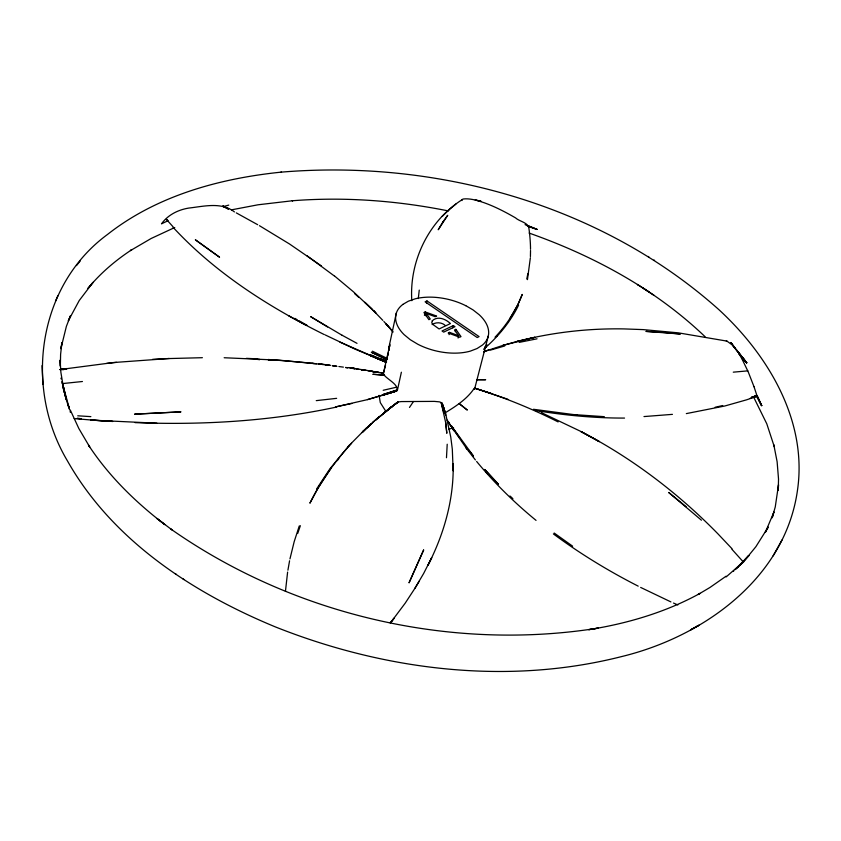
<?xml version="1.0" encoding="UTF-8"?>
<svg xmlns="http://www.w3.org/2000/svg" width="841" height="841" viewBox="0 0 841 841"><rect width="100%" height="100%" fill="white"/><g stroke="black" fill="none" stroke-linecap="round" stroke-linejoin="round"><path stroke-width="1.26" d="M530.534 250.492L530.419 256.558M530.524 249.293C530.492 242.355 529.883 235.427 528.947 228.552C528.327 222.381 519.549 221.646 515.544 217.882C505.441 212.048 495.023 206.613 484.017 202.692C477.362 200.494 470.35 198.213 463.265 198.991C429.005 220.069 409.189 260.731 411.796 300.679M379.081 395.365L380.3 402.608L385.819 411.312L384.463 412.384M755.964 395.312L761.673 405.646L757.152 396.216L754.041 386.818M280.81 172.174C436.405 159.096 601.126 204.542 718.719 309.509C768.054 354.87 807.455 420.489 797.541 489.809C785.347 578.44 703.087 636.879 621.383 656.632C506.965 685.657 384.263 670.203 275.459 626.944C192.915 592.863 112.442 540.448 67.522 461.026C23.758 387.932 37.393 285.908 107.48 234.481C156.91 195.564 219.806 178.397 281.483 172.111M530.366 257.756L527.444 279.632M446.476 457.735L447.212 444.227M285.435 591.444L287.611 572.09M743.654 561.935L739.481 565.509M418.303 298.576L419.249 290.092M287.927 570.166L289.577 560.779M351.811 403.48L335.496 406.939L367.517 399.622L395.838 391.254C401.63 385.304 384.074 377.998 383.359 373.562M289.956 558.897L294.192 541.636L299.28 525.94M387.701 355.575L388.195 353.094M388.689 350.602L389.688 345.63M386.849 359.538L388.132 353.22M388.647 350.697L389.677 345.651M526.792 278.949L527.854 273.703M388.616 348.763L396.311 313.115M397.53 389.688L401.378 372.216M389.94 344.39L383.464 373.194L381.341 372.857L383.485 373.215L381.32 372.836M390.497 622.792L405.194 603.176L414.855 588.427L423.622 573.52L431.706 557.646L427.911 565.404C444.016 534.109 454.045 499.134 453.141 463.738L453.162 470.802L452.311 449.178L450.755 437.015L445.793 414.434L442.04 402.934L439.507 401.872L434.377 401.388L401.367 401.577L398.035 401.966L392.526 406.192M426.482 303.191L426.997 300.952L479.076 336.61L477.204 337.535L425.104 301.814L426.997 300.952M424.442 315.386L425.22 311.948L436.584 316.058L435.207 316.7L426.313 313.42L425.788 315.711M449.031 334.665L449.578 332.363L458.639 335.727L458.072 338.019M452.794 327.864L453.352 325.572L454.992 326.697L443.68 332.132L442.03 330.986L453.352 325.572M455.307 331.627L455.875 329.325L454.508 329.987L458.639 335.727M441.956 404.889L442.271 403.333L445.635 414.056L443.649 407.338M383.443 373.351L385.535 365.099M474.408 388.973L474.513 388.058L475.365 388.416C503.822 397.257 531.512 408.505 558.119 421.909M474.597 389.005L488.295 335.948M386.45 361.714L386.44 362.376M297.693 533.467L300.363 525.699M387.302 358.802L387.049 359.38M55.517 301.099L57.882 295.706M351.601 443.281C334.981 461.162 320.736 481.283 309.909 503.191L317.562 488.894M518.613 305.094C510.287 322.156 497.904 336.968 483.554 349.278M773.142 555.869L781.962 540.059M414.855 588.427L419.291 581.089M317.53 488.873L330.87 468.479M509.646 318.939L517.993 304.431L522.229 294.424C516.195 310.371 506.734 324.857 495.034 337.22M316.542 489.094L329.935 468.763L349.435 445.12M409.483 407.433L413.467 401.514M391.023 622.119L394.156 618.167L390.277 623.013M337.262 460.658L338.723 458.829M743.465 561.935L755.901 546.671L768.232 527.086L765.299 532.437L773.941 512.011L772.185 517.825L775.265 506.902L778.524 484.763L778.261 490.314L778.524 479.065L777.126 461.772L773.762 444.563M80.2 261.015L76.457 265.609M462.172 199.412L461.898 200.547M474.156 388.458C467.018 399.076 456.022 406.161 445.31 412.742M496.484 336.6L497.504 335.485M348.195 446.455L366.308 428.111M748.753 555.523L737.557 567.328M363.796 430.571L362.66 431.759L365.047 429.394M744.684 559.917L748.847 555.638L735.108 569.662M735.675 569.168L740.774 564.101L726.14 576.937M736.748 568.138L738.125 566.802M449.126 209.724L442.324 216.274M484.542 348.426L486.413 346.65L485.52 347.564M367.633 427.081L370.061 424.789M366.287 428.216L377.945 417.83L375.296 420.069M733.257 571.428L733.815 570.923M379.144 416.926L377.851 418.061L391.191 407.254M376.568 419.165L375.307 420.3L392.905 405.919L377.031 418.797M372.7 422.298L374.003 421.183M448.989 209.84L455.917 204.027M384.526 412.574L383.181 413.688L387.07 410.429M387.196 410.44L389.835 408.305M385.809 411.312L388.553 409.125M388.426 409.378L392.684 405.972L389.877 408.085L391.233 407.076M391.265 407.233L392.589 406.203L391.128 407.254M392.558 406.045L398.087 401.914L396.689 402.934M396.658 403.112L395.238 404.101L398.319 402.261M393.956 404.984L396.805 402.892M726.077 576.211L709.93 587.491L698.114 594.492L700.059 593.378C665.63 612.301 627.407 623.528 588.732 629.678L598.329 628.101C450.524 651.67 293.341 614.971 170.86 529.052L171.953 529.851L156.941 518.476L164.91 524.647C135.59 502.235 108.752 476.038 88.463 445.057L89.693 446.928L78.865 428.553L70.276 409.998M395.386 403.922L398.077 401.956M432.116 324.563C435.932 322.008 441.262 322.219 444.878 325.078M402.85 304.4L408.4 301.173L415.212 298.818A47.254 26.418 13.3 0 1 465.746 305.682M449.578 332.363L448.2 333.025L459.722 337.23L460.994 336.61L455.875 329.325M168 220.752L161.493 223.843C167.864 214.949 178.008 209.819 188.762 208.074C203.9 206.371 221.299 201.693 234.45 211.921M425.22 311.948L423.938 312.537L428.878 319.664L430.266 319.012L426.313 313.42M174.76 227.512L151.149 238.487L130.439 250.586L131.753 249.735C115.427 260.447 100.394 273.251 87.979 288.358L93.078 282.324L79.233 300.531L68.31 320.789L70.528 315.722L66.386 326.35L60.867 348.689L61.908 342.707L60.605 354.324L60.363 366.213L60.121 360.158L60.878 372.29L63.937 390.676M756.9 395.712L751.518 397.562L756.9 395.712L757.152 396.216L746.608 399.822L724.784 406.003L686.33 413.604M483.754 351.717L503.349 345.252M483.827 351.706L489.588 349.635M761.673 405.646L757.163 396.016L755.313 396.742L757.142 396.122L761.673 405.646L757.131 395.922M392.39 391.633L397.478 389.909L383.401 394.376L397.436 390.098M392.715 392.064L397.215 390.539L383.033 395.112M750.119 398.392L751.865 397.825M490.524 350.087L504.716 345.956M517.488 341.341L502.992 345.357L534.897 337.325L517.036 341.457C551.938 332.405 588.048 328.263 624.085 328.915L643.228 329.609L678.267 332.836L726.96 341.11L732.175 344.926L746.682 362.776L741.436 357.919L738.913 353.672L746.682 362.776L741.436 357.919M367.485 399.601L396.605 390.991L394.871 391.275M223.706 206.487L228.752 205.109M383.191 390.277L395.922 387.344M715.134 407.265L722.713 405.541M231.569 209.829L258.071 204.784L292.836 200.715L292.216 200.768C344.4 196.668 397.078 200.61 448.348 210.923M519.181 342.382L537.042 338.807M336.442 407.076C270.371 421.288 202.45 425.22 135.033 422.613M60.752 369.546L67.101 368.547L59.869 369.672M60.289 369.504L113.903 362.503L169.125 358.518M62.223 369.704L64.662 369.336M63.254 369.535L65.819 369.157M316.258 400.642L336.642 398.34M106.628 363.417L116.521 362.355M82.429 381.509L62.118 383.622L61.729 381.782M672.432 414.361L643.985 416.568M733.278 372.164L747.817 370.86L753.999 386.692M747.733 370.86L741.562 358.056M726.298 341.068L726.96 341.11M152.673 359.317L169.251 358.508M169.335 358.55L202.387 357.698M476.794 379.722L485.678 379.722L476.9 379.701M624.537 418.072C594.776 418.187 565.068 415.338 535.728 410.524M156.878 423.202L90.765 420.09M224.158 357.74L279.37 360.179L330.177 365.194M246.392 358.35L257.42 358.855M604.332 416.673L573.541 414.571L533.478 409.283M77.75 415.801L90.87 416.631M90.544 420.027L112.652 421.457L91.911 420.09M583.675 415.843L587.523 416.095M268.153 359.485L300.111 362.082M167.748 220.268L166.266 219.249L173.004 226.723M584.937 415.875L587.512 416.064M90.839 419.974L74.197 418.597M81.114 418.681L77.204 418.376L81.188 418.671M577.189 415.233L574.613 415.012L577.199 415.254M301.025 362.177L308.321 362.892M309.225 362.986L316.479 363.775M318.707 364.037L323.207 364.531M354.608 368.558L350.077 368.053L354.566 368.736M311.979 363.28L314.24 363.533M329.966 365.341L325.467 364.815M321.062 364.111L325.593 364.658M345.651 367.538L347.89 367.811L345.619 367.443M338.902 366.529L343.391 367.128M361.315 369.588L363.554 369.893M363.47 370.093L361.252 369.746L365.709 370.397M348.069 367.559L365.919 370.25M352.526 368.179L356.983 368.842M352.379 368.211L354.66 368.516M370.198 370.997L372.426 371.344L370.24 370.944M356.794 369.052L359.023 369.399M367.969 370.818L370.198 371.165M372.426 371.554L376.884 372.079L374.655 371.733M376.884 372.29L381.309 373.005M476.038 200.274L480.926 201.052L475.186 200.053M365.888 370.229L379.217 372.447L374.76 371.68M491.112 393.378L474.566 388.111L507.848 399.254M527.412 226.187L537.094 229.435L525.089 224.652M529.126 233.073C593.63 255.843 655.412 289.188 705.094 336.726M339.943 342.15L386.429 362.303L355.091 349.152L325.173 334.918M380.479 358.844L386.513 361.241L370.093 354.534M537.094 229.435L528.516 225.893L528.705 227.228M370.723 355.911L385.525 361.956M374.487 357.225L385.893 362.124M374.55 357.257L384.179 361.441M673.494 603.05L677.814 604.952M541.31 412.595L580.322 431.191L599.37 441.641L580.931 431.538C631.812 457.872 677.941 492.963 717.962 533.877L732.017 548.742M670.897 601.904L640.653 587.428M387.417 358.539L372.416 351.191M225.251 207.033L222.707 206.213L228.437 209.199M638.193 586.145C608.59 571.06 580.122 553.704 553.399 533.94M324.205 334.55C268.752 306.986 215.433 273.073 173.12 227.375M236.289 212.878L257.672 224.694M342.119 335.254L357.005 343.349M306.04 325.215L288.495 315.669M294.792 318.361L296.999 319.601M299.207 320.852L306.923 325.204M327.559 326.96L310.644 316.647L342.087 335.265M259.438 225.682L289.546 244.006L321.399 265.935M465.83 305.693L473.031 309.898L479.16 314.702A47.254 26.418 13.3 0 1 488.558 330.713A47.254 26.418 13.3 0 1 482.471 345.041L477.057 348.542L470.298 351.128A47.254 26.428 13.3 0 1 417.756 344.211L410.261 339.711L404.153 334.676A47.254 26.418 13.3 0 1 402.85 304.442M648.232 256.463L648.779 256.799M653.993 260.037L654.571 260.395M637.941 284.794L637.394 284.447L653.983 295.328M643.008 288.011L649.105 292.016M175.391 573.804L176.368 574.445M183.065 578.934L184.032 579.575M554.177 533.026L572.626 546.177M307.06 255.79L334.171 275.859M686.172 506.734L668.679 492.458L701.436 520.201M334.655 276.079L353.441 291.806L372.248 309.456M536.043 520.379C514.429 502.676 494.392 483.018 476.626 461.457M354.524 293.53L358.792 297.378M373.646 310.844L382.802 320.358M373.593 310.676L374.96 312.074M389.94 328.179L385.725 323.522L393.168 331.974M731.933 549.289L742.761 561.336M485.919 471.917L487.549 473.735M383.885 321.493L392.221 330.87L391.202 329.704M737.42 351.412L746.682 362.776L736.043 349.478M737.568 351.622L746.682 362.776L730.808 342.539L734.698 347.775M475.386 459.932L465.882 447.738M468.668 450.072L473.472 456.116L451.323 425.756L459.638 437.909M730.808 342.539L734.866 347.974M467.039 449.189L449.041 423.223L451.06 426.25M452.994 429.33L454.056 430.823L451.995 427.764M447.16 420.143L449.105 423.191M449.073 423.202L450.03 424.737M753.62 397.068L766.792 423.822L774.277 446.645M67.858 404.468L69.12 408.011L67.532 403.522M68.415 406.256L69.015 408.106M69.582 409.861L69.34 409.083M67.438 403.281L66.891 401.493M67.774 404.258L68.121 405.383M442.324 404.132L443.27 407.223M443.585 408.253L445.698 415.244M442.944 406.14L444.942 413.078M69.193 407.959L62.707 384.421L66.418 400.064M70.118 411.501L70.339 412.29M443.712 412.132L441.241 402.902L445.677 422.613L446.823 433.283L445.656 422.55M63.17 388.279L62.665 385.977M64.379 392.852L62.707 384.421L66.597 400.274M63.432 389.299L63.737 390.571M65.325 396.122L62.707 384.421L66.239 399.433M60.983 378.124L61.13 378.902M62.707 384.421L65.587 397.141M42.05 365.604L42.965 384.495M453.562 427.638A45.561 27.301 13.3 0 1 448.61 429.236M423.622 550.025L409.094 582.708L423.622 550.025M432.263 320.831L431.78 322.765L432.768 324.395L439.107 328.968L450.44 323.564C445.814 319.138 437.667 315.522 432.263 320.831M442.913 221.877L438.224 229.761L447.717 215.285L442.913 221.877M366.928 427.848L362.05 432.579L371.901 423.307L366.928 427.848M487.034 345.167L485.099 346.923L487.034 345.167M697.136 626.261L690.766 629.762L699.071 625.21L697.136 626.261M756.742 395.564L751.686 397.309L756.742 395.564M395.88 391.191L382.003 395.459L395.88 391.191M62.076 369.146L60.31 369.441L62.076 369.146M180.773 411.869L134.739 414.15L180.773 411.869M664.001 332.458L645.92 331.396L680.38 334.003L664.001 332.458M259.816 359.538L257.367 359.391L259.806 359.538M273.241 360.369L268.342 360.043L273.262 360.358M384.505 375.202L373.057 374.287L384.505 375.202M336.705 366.277L332.184 365.656L336.715 366.287M542.224 411.501L540.038 411.228L542.224 411.543M374.655 371.901L372.416 371.554L374.592 371.848M386.418 361.861L370.219 355.291L386.418 361.861M381.856 357.162L371.312 352.242L386.955 359.706L381.856 357.162M223.138 206.077L228.542 208.862L223.138 206.077M459.249 403.648L467.144 409.935L459.249 403.648M219.501 257.167L195.427 239.843L219.501 257.167M370.492 307.732L364.815 302.287L376.032 313.294L370.492 307.732M512.758 498.871L509.982 496.201L512.758 498.871M498.229 484.09L484.763 469.509L498.229 484.09M449.126 422.991L448.169 421.457L449.115 423.065"/></g></svg>
